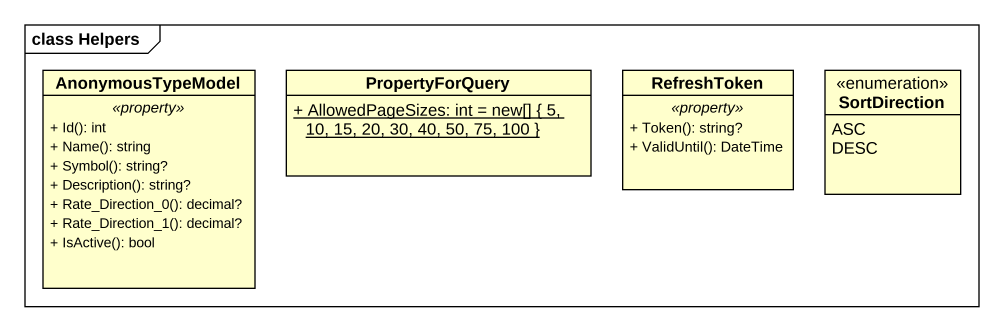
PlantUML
@startuml
mainframe class Helpers
hide circle
hide empty members
skinparam classAttributeIconSize 0
class AnonymousTypeModel {
  .. <<property>> ..
  + Id(): int
  + Name(): string
  + Symbol(): string?
  + Description(): string?
  + Rate_Direction_0(): decimal?
  + Rate_Direction_1(): decimal?
  + IsActive(): bool
}
class PropertyForQuery {
  {static} + AllowedPageSizes: int = new[] { 5, 10, 15, 20, 30, 40, 50, 75, 100 }
}
class RefreshToken {
  .. <<property>> ..
  + Token(): string?
  + ValidUntil(): DateTime
}
enum SortDirection {
  ASC
  DESC
}
@enduml
